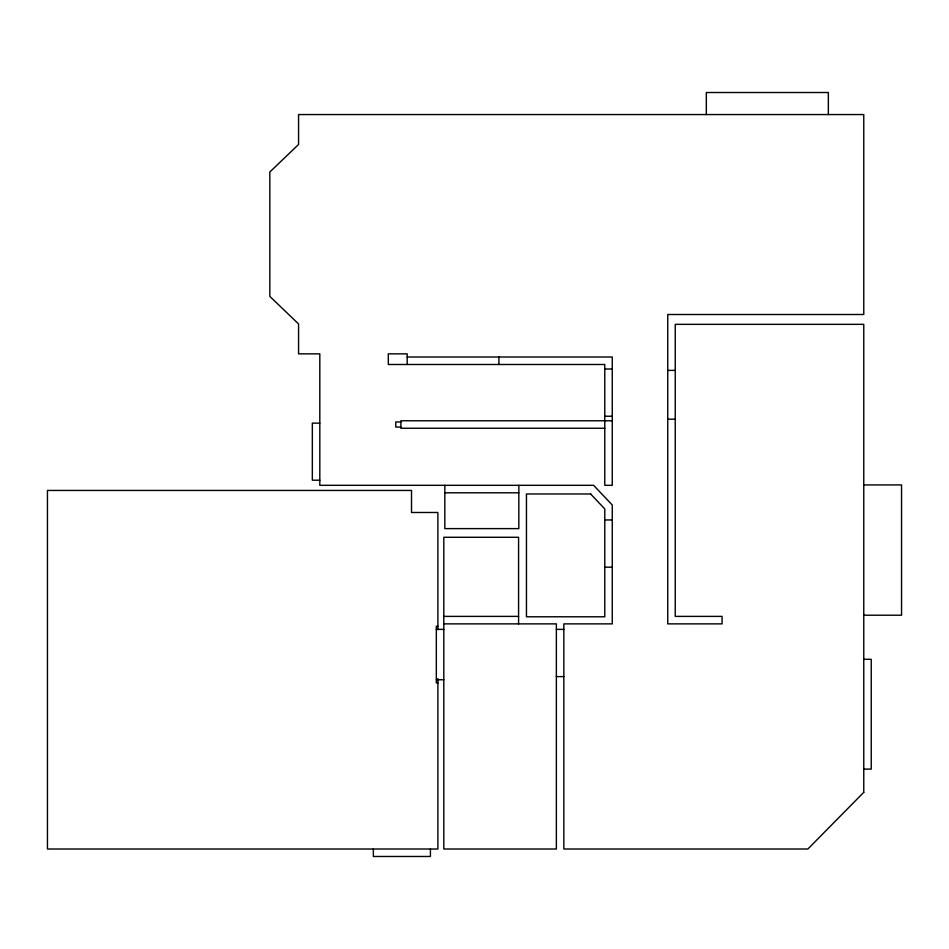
<?xml version="1.0" encoding="UTF-8"?>
<svg xmlns="http://www.w3.org/2000/svg" width="949" height="949" viewBox="0 0 949 949"><rect width="100%" height="100%" fill="white"/><g stroke="black" fill="none" stroke-linecap="round" stroke-linejoin="round"><path stroke-width="1.42" d="M407.192 357.014L612.259 357.014L612.259 485.319L604.774 485.319L604.774 364.487L388.307 364.487L388.307 353.858L407.192 353.858L407.192 364.487M604.774 369.019L612.259 369.019M667.752 370.395L675.237 370.395M604.774 416.243L612.259 416.243M667.752 419.197L675.237 419.197M612.259 420.775L400.893 420.775L400.893 428.248L604.869 428.248M400.893 421.961L395.78 421.961L395.78 427.074L400.893 427.074M319.813 423.135L312.34 423.135L312.34 480.206L319.813 480.206M863.768 484.927L901.55 484.927L901.55 615.213L863.768 615.213M444.832 492.804L518.83 492.804M604.774 519.957L612.259 519.957M604.774 567.194L612.259 567.194M443.8 616.387L518.581 616.387M443.8 623.873L556.363 623.873L556.363 849.011L443.8 849.011L443.8 537.276L518.581 537.276L518.581 623.873M437.892 626.233L436.326 626.233L436.326 682.912L437.892 682.912M436.326 629.377L443.8 629.377M556.363 629.377L563.848 629.377M863.768 659.294L871.241 659.294L871.241 769.105L863.768 769.105M556.363 676.613L563.848 676.613M436.326 679.757L443.8 679.757M828.347 114.556L828.347 92.516L706.329 92.516L706.329 114.556M518.83 485.319L518.83 528.617L444.832 528.617L444.832 485.319M498.901 357.014L498.901 364.487M437.892 629.602L437.892 512.484L411.522 512.484L411.522 490.443L47.45 490.443L47.45 849.011L437.892 849.011L437.892 678.523M430.419 849.011L430.419 856.484L373.348 856.484L373.348 849.011M863.768 792.332L807.872 849.011L563.848 849.011L563.848 623.873L612.259 623.873L612.259 504.998L593.611 485.319L319.813 485.319L319.813 353.858L298.567 353.858L298.567 323.953L269.836 296.396L269.836 172.018L298.567 144.473L298.567 114.556L863.768 114.556L863.768 314.499L667.752 314.499L667.752 623.873L722.07 623.873L722.07 616.387L675.237 616.387L675.237 324.344L863.768 324.344L863.768 792.332M590.61 493.978L526.458 493.978L526.458 616.779L604.774 616.779L604.774 508.937L590.61 493.978"/></g></svg>
